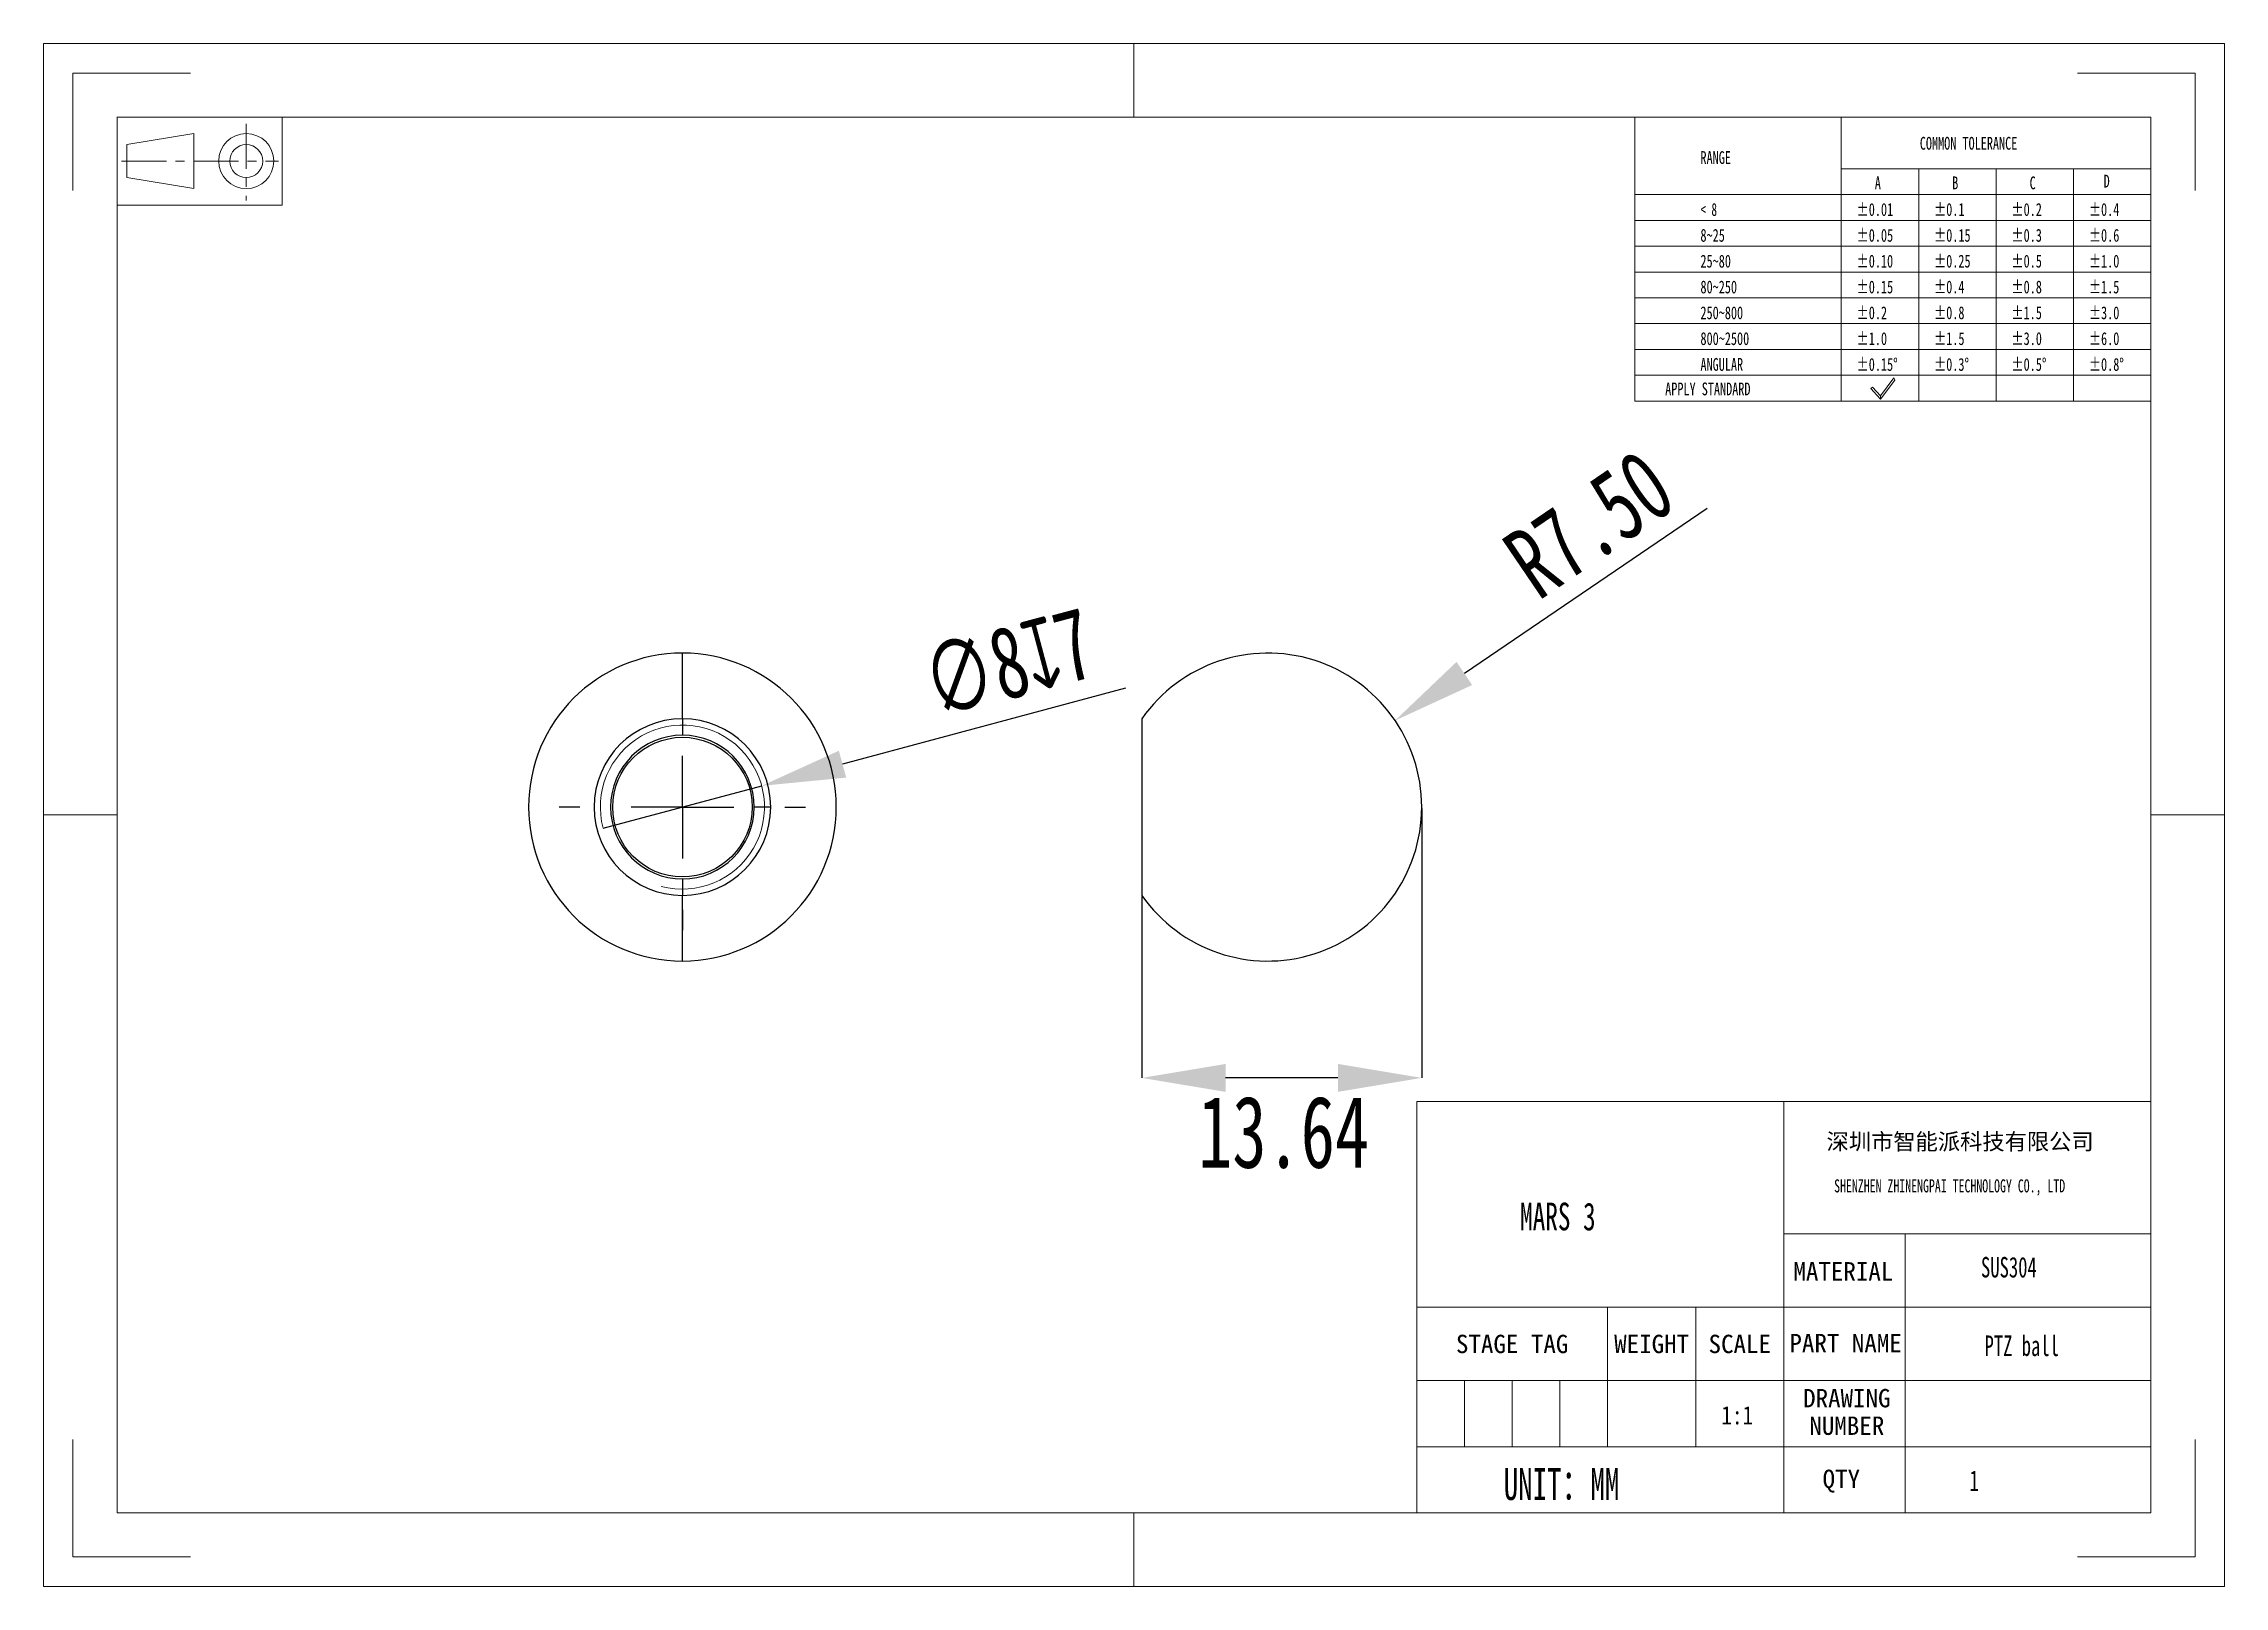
# Model space of a CAD drawing. Header units: millimetres. Extents: x 3841 to 3947, y -242 to -167.
import ezdxf

# ---------------------------------------------------------------- set-up
doc = ezdxf.new("R2010")
doc.units = ezdxf.units.MM
doc.header["$LTSCALE"] = 16.334999
doc.header["$PDSIZE"] = 0.1
doc.linetypes.add('CENTER', pattern=[0.6, 0.375, -0.075, 0.075, -0.075])
doc.linetypes.add('CENTERX2', pattern=[20.32, 12.7, -2.54, 2.54, -2.54])
doc.layers.get('0').update_dxf_attribs({"lineweight": 18})
for name, color, linetype, lineweight in [('DEFAULT_1', 7, 'CENTER', 18), ('尺寸线层', 3, 'Continuous', 18), ('标注层', 3, 'Continuous', 25)]:
    doc.layers.add(name, color=color, linetype=linetype, lineweight=lineweight)
doc.styles.add('SLDTEXTSTYLE4', font='', dxfattribs={"width": 0.7})
doc.styles.add('SLDTEXTSTYLE5', font='', dxfattribs={"width": 0.633333})
doc.styles.get("Standard").update_dxf_attribs({"font": 'simfang.ttf', "width": 0.667})
doc.styles.add('TEXTSTYLE_2', font='')
doc.styles.add('TEXTSTYLE_3', font='')
doc.styles.get('SLDTEXTSTYLE4').set_extended_font_data('宋体')
doc.styles.get('SLDTEXTSTYLE5').set_extended_font_data('宋体')
doc.styles.get('TEXTSTYLE_2').set_extended_font_data('宋体')
doc.styles.get('TEXTSTYLE_3').set_extended_font_data('宋体')
doc.dimstyles.new('SLDDIMSTYLE0', dxfattribs={"dimtxt": 3.5, "dimasz": 4.08, "dimexe": 0, "dimexo": 0.0625, "dimgap": 0.875, "dimtad": 2, "dimrnd": 1e-09, "dimzin": 12, "dimdsep": 46, "dimtxsty": 'SLDTEXTSTYLE4', "dimblk1": 'NONE', "dimsah": 1, "dimcen": 0, "dimadec": 0, "dimazin": 3, "dimtfac": 1, "dimtmove": 0, "dimatfit": 3, "dimldrblk": 'NONE', "dimfxl": 1, "dimfrac": 2, "dimtolj": 1, "dimtzin": 12, "dimarcsym": 0})
doc.dimstyles.new('SLDDIMSTYLE1', dxfattribs={"dimtxt": 3.5, "dimasz": 4.08, "dimexe": 0, "dimexo": 0.0625, "dimgap": 0.875, "dimtad": 2, "dimrnd": 1e-09, "dimzin": 12, "dimdsep": 46, "dimtxsty": 'SLDTEXTSTYLE4', "dimsah": 1, "dimcen": 0.09, "dimadec": 0, "dimazin": 3, "dimtfac": 1, "dimtmove": 0, "dimatfit": 0, "dimfxl": 1, "dimfrac": 2, "dimtolj": 1, "dimtzin": 12, "dimarcsym": 0})
doc.dimstyles.new('SLDDIMSTYLE2', dxfattribs={"dimtxt": 3.5, "dimasz": 4.08, "dimexe": 0, "dimexo": 0.0625, "dimgap": 0.875, "dimtad": 2, "dimrnd": 1e-09, "dimzin": 4, "dimdsep": 46, "dimtxsty": 'SLDTEXTSTYLE4', "dimsah": 1, "dimcen": 0, "dimadec": 0, "dimazin": 1, "dimtfac": 1, "dimtofl": 0, "dimtmove": 0, "dimatfit": 3, "dimfxl": 1, "dimfrac": 2, "dimtolj": 1, "dimtzin": 12, "dimarcsym": 0})

# ---------------------------------------------------------------- blocks, each defined once
blk = doc.blocks.new('96_1')
at = {"color": 7, "linetype": 'Continuous'}
for p, q in [((-11.25, 6), (-11.25, -6)), ((11.25, -6), (11.25, 6)), ((-9.93, 2.25), (-0.82, 3.75)), ((-0.82, 0), (-0.82, 3.75)), ((-9.93, 0), (-9.93, 2.25)), ((-9.93, 0), (-9.93, -2.25)), ((-0.82, 0), (-0.82, -3.75)), ((-9.93, -2.25), (-0.82, -3.75)), ((-11.25, -6), (11.25, -6))]:
    blk.add_line(p, q, dxfattribs=at)
for radius in [3.75, 2.25]:
    blk.add_circle((6.34, 0), radius, dxfattribs=at)
at = {"layer": 'DEFAULT_1', "color": 1, "linetype": 'CENTER'}
for p, q in [((6.34, 5.05), (6.34, -5.36)), ((-10.64, 0), (10.74, 0))]:
    blk.add_line(p, q, dxfattribs=at)
blk = doc.blocks.new('*D64')
at = {"layer": 'Defpoints', "color": 0, "transparency": 16777216}
for p in [(3875.51, -203.33), (3867.78, -205.4)]:
    blk.add_point(p, dxfattribs=at)
at = {"layer": '标注层', "color": 0, "lineweight": -2, "transparency": 16777216}
for p, q in [((3893.25, -198.58), (3879.45, -202.27)), ((3867.78, -205.4), (3875.51, -203.33))]:
    blk.add_line(p, q, dxfattribs=at)
at = {"layer": '标注层', "color": 0, "transparency": 16777216}
blk.add_solid([(3879.27, -201.62), (3879.63, -202.93), (3875.51, -203.33)], dxfattribs=at)
at = {"layer": '标注层', "color": 0, "transparency": 16777216, "insert": (3883.08, -196.69), "char_height": 3.5, "attachment_point": 1, "rotation": 15, "style": 'SLDTEXTSTYLE4'}
blk.add_mtext('\\A1;∅8{\\fGDT;x}7', dxfattribs=at)
blk = doc.blocks.new('_NONE')
blk = doc.blocks.new('SW_CENTERMARKSYMBOL_0')
at = {"layer": '标注层', "color": 0}
for p, q in [((0, 5), (0, 6)), ((0, 0), (0, 2.5)), ((-5, 0), (-6, 0)), ((0, 0), (-2.5, 0)), ((0, 0), (0, -2.5)), ((0, 0), (2.5, 0)), ((5, 0), (6, 0)), ((0, -5), (0, -6))]:
    blk.add_line(p, q, dxfattribs=at)
blk = doc.blocks.new('*D65')
at = {"layer": 'Defpoints', "color": 0, "transparency": 16777216}
for p in [(3907.68, -204.36), (3894.04, -208.67), (3894.04, -217.56)]:
    blk.add_point(p, dxfattribs=at)
at = {"layer": '标注层', "color": 0, "lineweight": -2, "transparency": 16777216}
for p, q in [((3907.68, -204.43), (3907.68, -217.56)), ((3894.04, -208.73), (3894.04, -217.56)), ((3903.6, -217.56), (3898.12, -217.56))]:
    blk.add_line(p, q, dxfattribs=at)
at = {"layer": '标注层', "color": 0, "transparency": 16777216}
for points in [[(3898.12, -216.88), (3898.12, -218.24), (3894.04, -217.56)], [(3903.6, -216.88), (3903.6, -218.24), (3907.68, -217.56)]]:
    blk.add_solid(points, dxfattribs=at)
at = {"layer": '标注层', "color": 0, "transparency": 16777216, "insert": (3900.95, -218.44), "char_height": 3.5, "attachment_point": 2, "style": 'SLDTEXTSTYLE4'}
blk.add_mtext('\\A1;13.64', dxfattribs=at)
blk = doc.blocks.new('*D66')
at = {"layer": 'Defpoints', "color": 0, "transparency": 16777216}
for p in [(3906.38, -200.15), (3900.18, -204.36)]:
    blk.add_point(p, dxfattribs=at)
at = {"layer": '标注层', "color": 0, "lineweight": -2, "transparency": 16777216}
blk.add_line((3921.59, -189.82), (3909.76, -197.86), dxfattribs=at)
at = {"layer": '标注层', "color": 0, "transparency": 16777216}
blk.add_solid([(3909.38, -197.29), (3910.14, -198.42), (3906.38, -200.15)], dxfattribs=at)
at = {"layer": '标注层', "color": 0, "transparency": 16777216, "insert": (3911.4, -191.45), "char_height": 3.5, "attachment_point": 1, "rotation": 34.2012, "style": 'SLDTEXTSTYLE4'}
blk.add_mtext('\\A1;R7.50', dxfattribs=at)

msp = doc.modelspace()

# ---------------------------------------------------------------- linework, layer by layer
at = {"color": 7, "linetype": 'Continuous'}
for p, q in [((3840.506, -242.333), (3840.506, -167.17)), ((3840.506, -167.17), (3946.808, -167.17)), ((3893.657, -170.749), (3893.657, -167.17)), ((3946.808, -242.333), (3946.808, -167.17)), ((3841.938, -174.329), (3841.938, -168.602)), ((3841.938, -168.602), (3847.665, -168.602)), ((3939.649, -168.602), (3945.376, -168.602)), ((3945.376, -174.329), (3945.376, -168.602)), ((3844.086, -238.754), (3844.086, -170.749)), ((3844.086, -170.749), (3943.228, -170.749)), ((3943.228, -238.754), (3943.228, -170.749)), ((3840.506, -204.751), (3844.086, -204.751)), ((3943.228, -204.751), (3946.808, -204.751)), ((3841.938, -240.901), (3841.938, -235.174)), ((3945.376, -240.901), (3945.376, -235.174)), ((3844.086, -238.754), (3943.228, -238.754)), ((3893.657, -242.333), (3893.657, -238.754)), ((3841.938, -240.901), (3847.665, -240.901)), ((3939.649, -240.901), (3945.376, -240.901)), ((3840.506, -242.333), (3946.808, -242.333))]:
    msp.add_line(p, q, dxfattribs=at)
for p, q in [((3918.069, -170.749), (3918.069, -184.587)), ((3928.133, -170.749), (3928.133, -184.587)), ((3928.133, -173.265), (3943.228, -173.265)), ((3931.907, -173.265), (3931.907, -184.587)), ((3935.681, -173.265), (3935.681, -184.587)), ((3939.455, -173.265), (3939.455, -184.587)), ((3918.069, -174.523), (3943.228, -174.523)), ((3918.069, -175.781), (3943.228, -175.781)), ((3918.069, -177.039), (3943.228, -177.039)), ((3918.069, -178.297), (3943.228, -178.297)), ((3918.069, -179.555), (3943.228, -179.555)), ((3918.069, -180.813), (3943.228, -180.813)), ((3918.069, -182.071), (3943.228, -182.071)), ((3918.069, -183.329), (3943.228, -183.329)), ((3930.689, -183.459), (3930.042, -184.337)), ((3930.049, -184.496), (3930.74, -183.559)), ((3930.74, -183.559), (3930.689, -183.459)), ((3918.069, -184.587), (3943.228, -184.587)), ((3929.653, -183.905), (3929.578, -183.973)), ((3929.578, -183.973), (3930.049, -184.496)), ((3930.042, -184.337), (3929.653, -183.905)), ((3930.049, -184.496), (3930.042, -184.337)), ((3930.042, -184.337), (3930.049, -184.496))]:
    msp.add_line(p, q)
at = {"color": 8, "linetype": 'Continuous', "lineweight": 25}
for p, q in [((3871.645, -200.06), (3871.645, -196.865)), ((3871.645, -211.865), (3871.645, -208.669))]:
    msp.add_line(p, q, dxfattribs=at)
at = {"color": 7, "linetype": 'Continuous', "lineweight": 25}
for p, q in [((3871.645, -200.06), (3871.645, -200.865)), ((3894.039, -200.06), (3894.039, -204.365)), ((3875.949, -204.365), (3875.145, -204.365)), ((3894.039, -204.365), (3894.039, -208.669)), ((3871.645, -207.865), (3871.645, -208.669))]:
    msp.add_line(p, q, dxfattribs=at)
at = {"color": 2, "linetype": 'Continuous'}
for p, q in [((3907.437, -228.732), (3907.437, -218.71)), ((3907.437, -228.732), (3907.437, -218.71)), ((3907.437, -218.71), (3925.333, -218.71)), ((3925.333, -232.311), (3925.333, -218.71)), ((3925.333, -225.153), (3925.333, -218.71)), ((3925.333, -218.71), (3943.228, -218.71)), ((3925.333, -228.732), (3925.333, -218.71)), ((3943.228, -225.153), (3943.228, -218.71)), ((3925.333, -225.153), (3943.228, -225.153)), ((3931.247, -225.153), (3931.247, -238.754)), ((3943.228, -232.311), (3943.228, -225.153)), ((3907.437, -238.754), (3907.437, -228.732)), ((3907.437, -228.732), (3925.333, -228.732)), ((3907.437, -232.311), (3907.437, -228.732)), ((3907.437, -228.732), (3916.743, -228.732)), ((3916.743, -232.311), (3916.743, -228.732)), ((3916.743, -232.311), (3916.743, -228.732)), ((3916.743, -228.732), (3925.333, -228.732)), ((3921.038, -232.311), (3921.038, -228.732)), ((3925.333, -228.732), (3943.228, -228.732)), ((3925.333, -232.311), (3925.333, -228.732)), ((3907.437, -235.532), (3907.437, -232.311)), ((3907.437, -232.311), (3916.743, -232.311)), ((3907.437, -232.311), (3916.743, -232.311)), ((3907.437, -232.311), (3916.743, -232.311)), ((3907.437, -232.311), (3907.437, -235.532)), ((3909.763, -232.311), (3909.763, -235.532)), ((3912.09, -232.311), (3912.09, -235.532)), ((3914.416, -232.311), (3914.416, -235.532)), ((3916.743, -235.532), (3916.743, -232.311)), ((3916.743, -235.532), (3916.743, -232.311)), ((3916.743, -232.311), (3925.333, -232.311)), ((3916.743, -232.311), (3925.333, -232.311)), ((3916.743, -232.311), (3916.743, -235.532)), ((3921.038, -235.532), (3921.038, -232.311)), ((3925.333, -238.754), (3925.333, -232.311)), ((3925.333, -232.311), (3943.228, -232.311)), ((3925.333, -232.311), (3943.228, -232.311)), ((3925.333, -235.532), (3925.333, -232.311)), ((3943.228, -238.754), (3943.228, -232.311)), ((3907.437, -238.754), (3907.437, -235.532)), ((3907.437, -235.532), (3925.333, -235.532)), ((3907.437, -235.532), (3916.743, -235.532)), ((3907.437, -235.532), (3916.743, -235.532)), ((3916.743, -235.532), (3925.333, -235.532)), ((3925.333, -238.754), (3925.333, -235.532)), ((3925.333, -235.532), (3943.228, -235.532)), ((3878.804, -238.754), (3887.393, -238.754)), ((3887.393, -238.754), (3893.12, -238.754)), ((3893.12, -238.754), (3901.71, -238.754)), ((3901.71, -238.754), (3907.437, -238.754)), ((3907.437, -238.754), (3925.333, -238.754)), ((3925.333, -238.754), (3943.228, -238.754))]:
    msp.add_line(p, q, dxfattribs=at)
at = {"color": 7, "linetype": 'Continuous', "lineweight": 25}
msp.add_circle((3871.645, -204.365), 3.4, dxfattribs=at)
for centre, radius, start, end in [((3871.645, -204.365), 7.5, 90, 270), ((3871.645, -204.365), 7.5, 0, 90), ((3900.181, -204.365), 7.5, 0, 144.97597), ((3871.645, -204.365), 4.304, 90, 270), ((3871.645, -204.365), 3.5, 90, 270), ((3871.645, -204.365), 4.304, 0, 90), ((3871.645, -204.365), 3.5, 0, 90), ((3871.645, -204.365), 7.5, 270, 0), ((3871.645, -204.365), 4.304, 270, 0), ((3871.645, -204.365), 3.5, 270, 0), ((3900.181, -204.365), 7.5, 215.02403, 0)]:
    msp.add_arc(centre, radius, start, end, dxfattribs=at)
at = {"color": 7, "linetype": 'Continuous', "lineweight": 18}
msp.add_arc((3871.645, -204.365), 4, 255, 195, dxfattribs=at)

# ---------------------------------------------------------------- block references
at = {"color": 2, "linetype": 'Continuous', "xscale": 0.3579165052461819, "yscale": 0.3579165052461819, "zscale": 0.3579165052461819}
msp.add_blockref('96_1', (3848.116, -172.891), dxfattribs=at)
at = {"layer": '标注层'}
msp.add_blockref('SW_CENTERMARKSYMBOL_0', (3871.645, -204.365), dxfattribs=at)

# ---------------------------------------------------------------- texts
at = {"attachment_point": 1}
for s, insert, char_height, width, style in [('COMMON TOLERANCE', (3931.961, -171.713), 0.62389, 20.53938, 'SLDTEXTSTYLE4'), ('RANGE', (3921.269, -172.408), 0.6239, 6.12762, 'SLDTEXTSTYLE4'), ('A', (3929.767, -173.642), 0.624, 0.90139, 'SLDTEXTSTYLE4'), ('B', (3933.541, -173.642), 0.624, 0.88698, 'SLDTEXTSTYLE4'), ('C', (3937.315, -173.642), 0.624, 0.89746, 'SLDTEXTSTYLE4'), ('D', (3940.921, -173.557), 0.624, 0.88698, 'SLDTEXTSTYLE4'), ('< 8', (3921.269, -174.939), 0.6239, 2.99428, 'SLDTEXTSTYLE5'), ('%%P0.01', (3928.879, -174.939), 0.6239, 4.36807, 'SLDTEXTSTYLE4'), ('%%P0.1', (3932.653, -174.939), 0.6239, 3.2754, 'SLDTEXTSTYLE4'), ('%%P0.2', (3936.427, -174.939), 0.6239, 3.72609, 'SLDTEXTSTYLE4'), ('%%P0.4', (3940.201, -174.939), 0.6239, 3.71168, 'SLDTEXTSTYLE4'), ('8~25', (3921.269, -176.197), 0.6239, 4.83187, 'SLDTEXTSTYLE4'), ('%%P0.05', (3928.879, -176.197), 0.6239, 4.81877, 'SLDTEXTSTYLE4'), ('%%P0.15', (3932.653, -176.197), 0.6239, 4.59997, 'SLDTEXTSTYLE4'), ('%%P0.3', (3936.427, -176.197), 0.6239, 3.72609, 'SLDTEXTSTYLE4'), ('%%P0.6', (3940.201, -176.197), 0.6239, 3.72609, 'SLDTEXTSTYLE4'), ('25~80', (3921.269, -177.455), 0.6239, 5.92454, 'SLDTEXTSTYLE4'), ('%%P0.10', (3928.879, -177.455), 0.6239, 4.38248, 'SLDTEXTSTYLE4'), ('%%P0.25', (3932.653, -177.455), 0.6239, 5.03625, 'SLDTEXTSTYLE4'), ('%%P0.5', (3936.427, -177.455), 0.6239, 3.72609, 'SLDTEXTSTYLE4'), ('%%P1.0', (3940.201, -177.455), 0.6239, 3.28981, 'SLDTEXTSTYLE4'), ('80~250', (3921.269, -178.713), 0.6239, 7.01722, 'SLDTEXTSTYLE4'), ('%%P0.15', (3928.879, -178.713), 0.6239, 4.59997, 'SLDTEXTSTYLE4'), ('%%P0.4', (3932.653, -178.713), 0.6239, 3.71168, 'SLDTEXTSTYLE4'), ('%%P0.8', (3936.427, -178.713), 0.6239, 3.72609, 'SLDTEXTSTYLE4'), ('%%P1.5', (3940.201, -178.713), 0.6239, 3.5073, 'SLDTEXTSTYLE4'), ('250~800', (3921.269, -179.971), 0.6239, 8.10989, 'SLDTEXTSTYLE4'), ('%%P0.2', (3928.879, -179.971), 0.6239, 3.72609, 'SLDTEXTSTYLE4'), ('%%P0.8', (3932.653, -179.971), 0.6239, 3.72609, 'SLDTEXTSTYLE4'), ('%%P1.5', (3936.427, -179.971), 0.6239, 3.5073, 'SLDTEXTSTYLE4'), ('%%P3.0', (3940.201, -179.971), 0.6239, 3.72609, 'SLDTEXTSTYLE4'), ('800~2500', (3921.269, -181.229), 0.6239, 9.20256, 'SLDTEXTSTYLE4'), ('%%P1.0', (3928.879, -181.229), 0.6239, 3.28981, 'SLDTEXTSTYLE4'), ('%%P1.5', (3932.653, -181.229), 0.6239, 3.5073, 'SLDTEXTSTYLE4'), ('%%P3.0', (3936.427, -181.229), 0.6239, 3.72609, 'SLDTEXTSTYLE4'), ('%%P6.0', (3940.201, -181.229), 0.6239, 3.72609, 'SLDTEXTSTYLE4'), ('ANGULAR', (3921.269, -182.487), 0.6239, 8.76235, 'SLDTEXTSTYLE4'), ('%%P0.15%%D', (3928.879, -182.487), 0.6239, 5.47909, 'SLDTEXTSTYLE4'), ('%%P0.3%%D', (3932.653, -182.487), 0.6239, 4.60521, 'SLDTEXTSTYLE4'), ('%%P0.5%%D', (3936.427, -182.487), 0.6239, 4.60521, 'SLDTEXTSTYLE4'), ('%%P0.8%%D', (3940.201, -182.487), 0.6239, 4.60521, 'SLDTEXTSTYLE4'), ('APPLY STANDARD', (3919.549, -183.681), 0.62389, 17.93347, 'SLDTEXTSTYLE4')]:
    msp.add_mtext(s, dxfattribs=dict(at, insert=insert, char_height=char_height, width=width, style=style))
at = {"color": 7, "linetype": 'Continuous', "insert": (3933.926, -220.265), "char_height": 0.79553, "width": 18.8745, "attachment_point": 2, "style": 'TEXTSTYLE_2'}
msp.add_mtext('深圳市智能派科技有限公司', dxfattribs=at)
at = {"color": 7, "linetype": 'Continuous', "attachment_point": 2, "line_spacing_factor": 0.9, "style": 'TEXTSTYLE_3'}
for s, insert, char_height, width in [('MATERIAL\\P ', (3928.236, -226.537), 0.8948, 12.93468), ('STAGE TAG ', (3912.09, -230.074), 0.8948, 10.82138), ('WEIGHT', (3918.89, -230.074), 0.8948, 3.93219), ('SCALE', (3923.185, -230.074), 0.8948, 3.93219), ('PART NAME', (3928.345, -230.033), 0.8948, 7.4968), ('DRAWING NUMBER', (3928.404, -232.715), 0.89479, 7.4968), ('QTY', (3928.136, -236.646), 0.8948, 9.98767)]:
    msp.add_mtext(s, dxfattribs=dict(at, insert=insert, char_height=char_height, width=width))
at = {"insert": (3922.284, -234.457), "char_height": 0.89479, "width": 2.14481, "attachment_point": 7}
msp.add_mtext('{\\W0.85;1:1}', dxfattribs=at)
at = {"layer": '尺寸线层', "attachment_point": 1}
for s, insert, char_height, width in [('SHENZHEN ZHINENGPAI TECHNOLOGY CO., LTD', (3927.785, -222.502), 0.63642, 18.00737), ('MARS 3', (3912.479, -223.636), 1.352, 11.03344), ('UNIT：MM', (3911.678, -236.571), 1.5524, 6.01729)]:
    msp.add_mtext(s, dxfattribs=dict(at, insert=insert, char_height=char_height, width=width))
at = {"layer": '尺寸线层', "linetype": 'CENTERX2', "char_height": 1, "attachment_point": 1}
for s, insert, width in [('SUS304', (3934.942, -226.283), 2.81119), ('PTZ ball', (3935.115, -230.11), 8.38729)]:
    msp.add_mtext(s, dxfattribs=dict(at, insert=insert, width=width))
at = {"layer": '尺寸线层', "ltscale": 0.2, "insert": (3934.386, -236.677), "char_height": 1.014, "width": 6.08135, "attachment_point": 1}
msp.add_mtext('1\\P\\P', dxfattribs=at)

# ---------------------------------------------------------------- dimensions: what is measured, and where the dimension line sits
at = {"layer": '标注层'}
dim = msp.add_radius_dim(center=(3900.181, -204.365), mpoint=(3906.384, -200.149), dimstyle='SLDDIMSTYLE2', dxfattribs=at)
dim.commit()
dim.dimension.update_dxf_attribs({"geometry": '*D66', "text_midpoint": (3915.885, -190.518)})
dim = msp.add_diameter_dim_2p(p1=(3867.781, -205.4), p2=(3875.508, -203.33), text='<>{\\fGDT;x}7', dimstyle='SLDDIMSTYLE0', dxfattribs=at)
dim.commit()
dim.dimension.update_dxf_attribs({"geometry": '*D64', "text_midpoint": (3887.629, -197.326)})
dim = msp.add_linear_dim(base=(3894.039, -217.563), p1=(3907.681, -204.365), p2=(3894.039, -208.669), dimstyle='SLDDIMSTYLE1', dxfattribs=at)
dim.commit()
dim.dimension.update_dxf_attribs({"geometry": '*D65', "text_midpoint": (3900.947, -217.563), "dimtype": 160})

doc.saveas('drawing.dxf')
